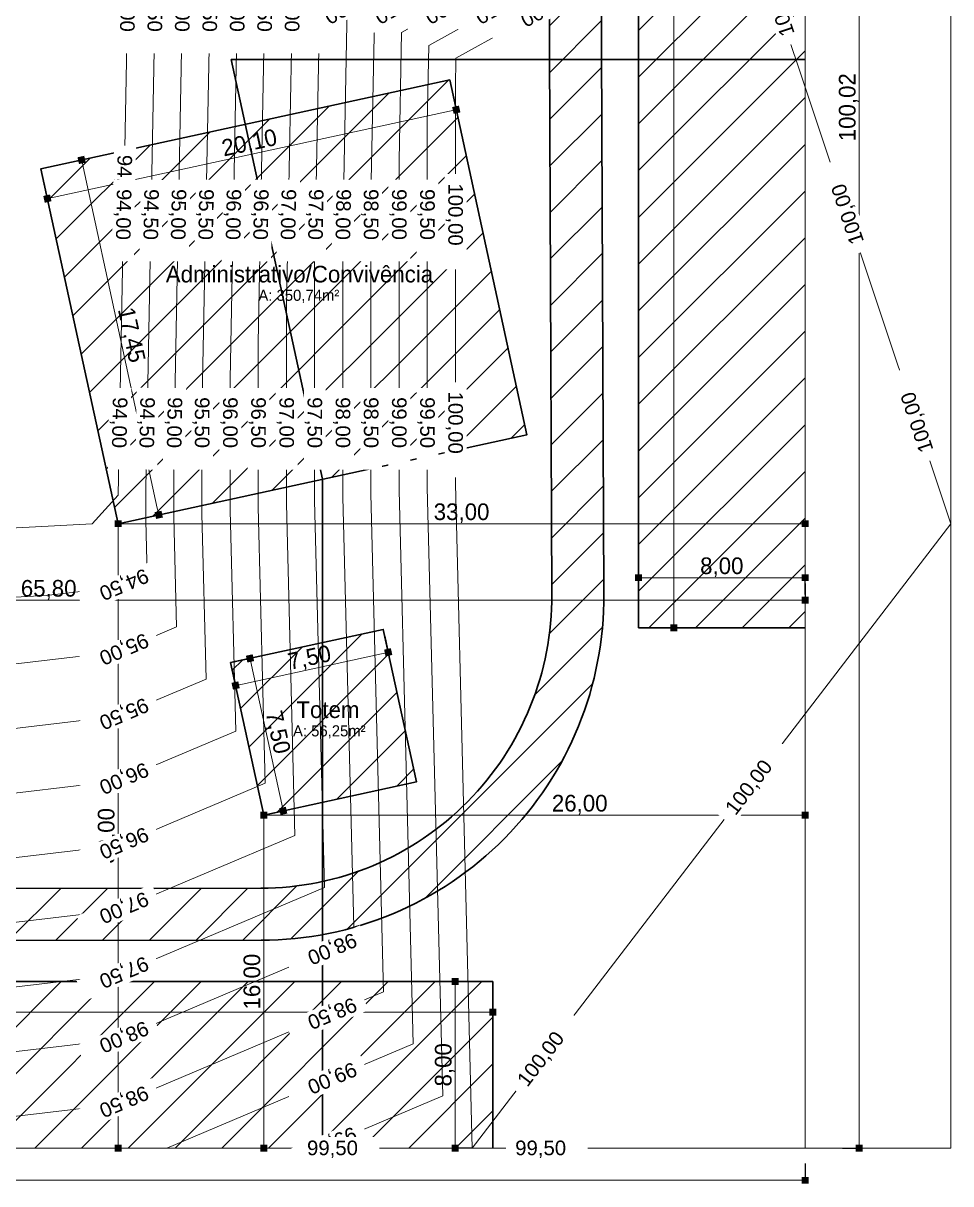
# Model space of a CAD drawing. Header units: millimetres. Extents: x 3006 to 6000, y 1661 to 3774.
# Drawn here: x 3554.6 to 3599.2, y 1831 to 1886.8 of the extents above; entities that cross this region are included whole.
import ezdxf

# ---------------------------------------------------------------- set-up
doc = ezdxf.new("R2010")
doc.units = ezdxf.units.MM
doc.header["$LTSCALE"] = 10
for name, color, linetype, lineweight in [('.10', 200, 'Continuous', 9), ('.10 ultra fina', 240, 'Continuous', 5), ('.20', 130, 'Continuous', 20), ('.30', 50, 'Continuous', 30), ('COTAS', 230, 'Continuous', 15)]:
    doc.layers.add(name, color=color, linetype=linetype, lineweight=lineweight)
for name, color, linetype in [('.20 hachura', 185, 'Continuous'), ('ARQ-CAMPO', 3, 'Continuous'), ('Escrita', 34, 'Continuous')]:
    doc.layers.add(name, color=color, linetype=linetype)
doc.styles.add('ARIAL', font='arial.ttf')
doc.styles.add('Texto Wilian', font='himalaya.ttf')
doc.dimstyles.new('Cota 1-500 Exter WMJ', dxfattribs={"dimtxt": 0.8, "dimasz": 0.33333, "dimexe": 0.05, "dimexo": 0.1, "dimgap": 0.002, "dimtad": 1, "dimzin": 1, "dimtxsty": 'Texto Wilian', "dimblk": 'BOXFILLED', "dimcen": 0, "dimclrd": 230, "dimclre": 230, "dimclrt": 104, "dimazin": 0, "dimtfac": 1, "dimtix": 1, "dimtmove": 0, "dimatfit": 3, "dimfxl": 0.8, "dimfxlon": 1, "dimlwd": 20, "dimarcsym": 1})
pattern_1 = [(45, (180.052, 0), (-1.122532, 1.122532), [])]

# ---------------------------------------------------------------- blocks, each defined once
blk = doc.blocks.new('_BoxFilled')
at = {"color": 0, "linetype": 'ByBlock', "lineweight": -2}
blk.add_line((-0.5, 0), (-1, 0), dxfattribs=at)
at = {"color": 0, "linetype": 'ByBlock'}
blk.add_solid([(-0.5, 0.5), (0.5, 0.5), (-0.5, -0.5), (0.5, -0.5)], dxfattribs=at)
blk = doc.blocks.new('*D31')
at = {"layer": 'COTAS', "color": 230, "lineweight": -2, "transparency": 16777216}
for p, q in [((3559.161, 1862.749), (3559.161, 1862.699)), ((3592.161, 1862.749), (3592.161, 1862.699))]:
    blk.add_line(p, q, dxfattribs=at)
at = {"layer": 'COTAS', "color": 230, "linetype": 'Continuous', "lineweight": 20, "transparency": 16777216}
blk.add_line((3559.494, 1862.749), (3591.828, 1862.749), dxfattribs=at)
at = {"layer": 'Defpoints', "color": 0, "transparency": 16777216}
for p in [(3559.161, 1862.749), (3592.161, 1862.749), (3592.161, 1862.749)]:
    blk.add_point(p, dxfattribs=at)
at = {"layer": 'COTAS', "color": 230, "lineweight": 20, "transparency": 16777216, "xscale": 0.33333, "yscale": 0.33333, "zscale": 0.33333, "rotation": 180}
blk.add_blockref('_BoxFilled', (3559.161, 1862.749), dxfattribs=at)
at = {"layer": 'COTAS', "color": 230, "lineweight": 20, "transparency": 16777216, "xscale": 0.33333, "yscale": 0.33333, "zscale": 0.33333}
blk.add_blockref('_BoxFilled', (3592.161, 1862.749), dxfattribs=at)
at = {"layer": 'COTAS', "color": 104, "transparency": 16777216, "insert": (3575.661, 1863.249), "char_height": 0.8, "attachment_point": 5, "style": 'Texto Wilian'}
blk.add_mtext('33,00', dxfattribs=at)
blk = doc.blocks.new('*D32')
at = {"layer": 'COTAS', "color": 230, "lineweight": -2, "transparency": 16777216}
for p, q in [((3559.161, 1862.749), (3559.211, 1862.749)), ((3559.161, 1832.749), (3559.211, 1832.749))]:
    blk.add_line(p, q, dxfattribs=at)
at = {"layer": 'COTAS', "color": 230, "linetype": 'Continuous', "lineweight": 20, "transparency": 16777216}
blk.add_line((3559.161, 1862.416), (3559.161, 1833.082), dxfattribs=at)
at = {"layer": 'Defpoints', "color": 0, "transparency": 16777216}
for p in [(3559.161, 1862.749), (3559.161, 1832.749), (3559.161, 1832.749)]:
    blk.add_point(p, dxfattribs=at)
at = {"layer": 'COTAS', "color": 230, "lineweight": 20, "transparency": 16777216, "xscale": 0.33333, "yscale": 0.33333, "zscale": 0.33333}
for p, rotation in [((3559.161, 1862.749), 90), ((3559.161, 1832.749), 270)]:
    blk.add_blockref('_BoxFilled', p, dxfattribs=dict(at, rotation=rotation))
at = {"layer": 'COTAS', "color": 104, "transparency": 16777216, "insert": (3558.661, 1847.749), "char_height": 0.8, "attachment_point": 5, "rotation": 90, "style": 'Texto Wilian'}
blk.add_mtext('30,00', dxfattribs=at)
blk = doc.blocks.new('*D30')
at = {"layer": 'COTAS', "color": 230, "lineweight": -2, "transparency": 16777216}
for p, q in [((3526.368, 1859.87), (3526.368, 1859.02)), ((3592.161, 1859.87), (3592.161, 1859.02))]:
    blk.add_line(p, q, dxfattribs=at)
at = {"layer": 'COTAS', "color": 230, "linetype": 'Continuous', "lineweight": 20, "transparency": 16777216}
blk.add_line((3526.701, 1859.07), (3591.828, 1859.07), dxfattribs=at)
at = {"layer": 'Defpoints', "color": 0, "transparency": 16777216}
for p in [(3526.368, 1859.99), (3592.161, 1859.99), (3592.161, 1859.07)]:
    blk.add_point(p, dxfattribs=at)
at = {"layer": 'COTAS', "color": 230, "lineweight": 20, "transparency": 16777216, "xscale": 0.33333, "yscale": 0.33333, "zscale": 0.33333, "rotation": 180}
blk.add_blockref('_BoxFilled', (3526.368, 1859.07), dxfattribs=at)
at = {"layer": 'COTAS', "color": 230, "lineweight": 20, "transparency": 16777216, "xscale": 0.33333, "yscale": 0.33333, "zscale": 0.33333}
blk.add_blockref('_BoxFilled', (3592.161, 1859.07), dxfattribs=at)
at = {"layer": 'COTAS', "color": 104, "transparency": 16777216, "insert": (3555.827, 1859.57), "char_height": 0.8, "attachment_point": 5, "style": 'Texto Wilian'}
blk.add_mtext('65,80', dxfattribs=at)
blk = doc.blocks.new('*D34')
at = {"layer": 'COTAS', "color": 230, "lineweight": -2, "transparency": 16777216}
for p, q in [((3575.236, 1883.42), (3575.417, 1882.589)), ((3555.595, 1879.149), (3555.776, 1878.319))]:
    blk.add_line(p, q, dxfattribs=at)
at = {"layer": 'COTAS', "color": 230, "linetype": 'Continuous', "lineweight": 20, "transparency": 16777216}
blk.add_line((3575.08, 1882.567), (3556.091, 1878.438), dxfattribs=at)
at = {"layer": 'Defpoints', "color": 0, "transparency": 16777216}
for p in [(3575.094, 1884.071), (3555.453, 1879.8), (3555.765, 1878.367)]:
    blk.add_point(p, dxfattribs=at)
at = {"layer": 'COTAS', "color": 230, "lineweight": 20, "transparency": 16777216, "xscale": 0.33333, "yscale": 0.33333, "zscale": 0.33333}
for p, rotation in [((3575.406, 1882.638), 12.26756816735959), ((3555.765, 1878.367), 192.2675681673596)]:
    blk.add_blockref('_BoxFilled', p, dxfattribs=dict(at, rotation=rotation))
at = {"layer": 'COTAS', "color": 104, "transparency": 16777216, "insert": (3565.479, 1880.992), "char_height": 0.8, "attachment_point": 5, "rotation": 12.2676, "style": 'Texto Wilian'}
blk.add_mtext('20,10', dxfattribs=at)
blk = doc.blocks.new('*D35')
at = {"layer": 'COTAS', "color": 230, "lineweight": -2, "transparency": 16777216}
for p, q in [((3556.627, 1880.056), (3557.458, 1880.236)), ((3560.335, 1863.004), (3561.165, 1863.185))]:
    blk.add_line(p, q, dxfattribs=at)
at = {"layer": 'COTAS', "color": 230, "linetype": 'Continuous', "lineweight": 20, "transparency": 16777216}
blk.add_line((3557.48, 1879.9), (3561.046, 1863.5), dxfattribs=at)
at = {"layer": 'Defpoints', "color": 0, "transparency": 16777216}
for p in [(3555.453, 1879.8), (3561.117, 1863.174), (3559.161, 1862.749)]:
    blk.add_point(p, dxfattribs=at)
at = {"layer": 'COTAS', "color": 230, "lineweight": 20, "transparency": 16777216, "xscale": 0.33333, "yscale": 0.33333, "zscale": 0.33333}
for p, rotation in [((3557.409, 1880.226), 102.2675681673604), ((3561.117, 1863.174), 282.2675681673604)]:
    blk.add_blockref('_BoxFilled', p, dxfattribs=dict(at, rotation=rotation))
at = {"layer": 'COTAS', "color": 104, "transparency": 16777216, "insert": (3559.751, 1871.806), "char_height": 0.8, "attachment_point": 5, "rotation": 282.2676, "style": 'Texto Wilian'}
blk.add_mtext('17,45', dxfattribs=at)
blk = doc.blocks.new('*D36')
at = {"layer": 'COTAS', "color": 230, "lineweight": -2, "transparency": 16777216}
for p, q in [((3566.162, 1848.746), (3566.212, 1848.746)), ((3566.162, 1832.749), (3566.212, 1832.749))]:
    blk.add_line(p, q, dxfattribs=at)
at = {"layer": 'COTAS', "color": 230, "linetype": 'Continuous', "lineweight": 20, "transparency": 16777216}
blk.add_line((3566.162, 1848.412), (3566.162, 1833.082), dxfattribs=at)
at = {"layer": 'Defpoints', "color": 0, "transparency": 16777216}
for p in [(3566.162, 1848.746), (3566.162, 1832.749), (3566.162, 1832.749)]:
    blk.add_point(p, dxfattribs=at)
at = {"layer": 'COTAS', "color": 230, "lineweight": 20, "transparency": 16777216, "xscale": 0.33333, "yscale": 0.33333, "zscale": 0.33333}
for p, rotation in [((3566.162, 1848.746), 90), ((3566.162, 1832.749), 270)]:
    blk.add_blockref('_BoxFilled', p, dxfattribs=dict(at, rotation=rotation))
at = {"layer": 'COTAS', "color": 104, "transparency": 16777216, "insert": (3565.662, 1840.747), "char_height": 0.8, "attachment_point": 5, "rotation": 90, "style": 'Texto Wilian'}
blk.add_mtext('16,00', dxfattribs=at)
blk = doc.blocks.new('*D37')
at = {"layer": 'COTAS', "color": 230, "lineweight": -2, "transparency": 16777216}
for p, q in [((3566.162, 1848.746), (3566.162, 1848.796)), ((3592.161, 1848.706), (3592.161, 1848.796))]:
    blk.add_line(p, q, dxfattribs=at)
at = {"layer": 'COTAS', "color": 230, "linetype": 'Continuous', "lineweight": 20, "transparency": 16777216}
blk.add_line((3566.496, 1848.746), (3591.828, 1848.746), dxfattribs=at)
at = {"layer": 'Defpoints', "color": 0, "transparency": 16777216}
for p in [(3566.162, 1848.746), (3592.161, 1848.746), (3592.161, 1848.606)]:
    blk.add_point(p, dxfattribs=at)
at = {"layer": 'COTAS', "color": 230, "lineweight": 20, "transparency": 16777216, "xscale": 0.33333, "yscale": 0.33333, "zscale": 0.33333, "rotation": 180}
blk.add_blockref('_BoxFilled', (3566.162, 1848.746), dxfattribs=at)
at = {"layer": 'COTAS', "color": 230, "lineweight": 20, "transparency": 16777216, "xscale": 0.33333, "yscale": 0.33333, "zscale": 0.33333}
blk.add_blockref('_BoxFilled', (3592.161, 1848.746), dxfattribs=at)
at = {"layer": 'COTAS', "color": 104, "transparency": 16777216, "insert": (3581.336, 1849.246), "char_height": 0.8, "attachment_point": 5, "style": 'Texto Wilian'}
blk.add_mtext('26,00', dxfattribs=at)
blk = doc.blocks.new('*D39')
at = {"layer": 'COTAS', "color": 230, "lineweight": -2, "transparency": 16777216}
for p, q in [((3564.717, 1856.107), (3565.547, 1856.287)), ((3566.31, 1848.778), (3567.141, 1848.958))]:
    blk.add_line(p, q, dxfattribs=at)
at = {"layer": 'COTAS', "color": 230, "linetype": 'Continuous', "lineweight": 20, "transparency": 16777216}
blk.add_line((3567.021, 1849.274), (3565.569, 1855.951), dxfattribs=at)
at = {"layer": 'Defpoints', "color": 0, "transparency": 16777216}
for p in [(3564.569, 1856.074), (3565.499, 1856.277), (3566.162, 1848.746)]:
    blk.add_point(p, dxfattribs=at)
at = {"layer": 'COTAS', "color": 230, "lineweight": 20, "transparency": 16777216, "xscale": 0.33333, "yscale": 0.33333, "zscale": 0.33333}
for p, rotation in [((3565.499, 1856.277), 102.2675681673591), ((3567.092, 1848.948), 282.2675681673591)]:
    blk.add_blockref('_BoxFilled', p, dxfattribs=dict(at, rotation=rotation))
at = {"layer": 'COTAS', "color": 104, "transparency": 16777216, "insert": (3566.784, 1852.718), "char_height": 0.8, "attachment_point": 5, "rotation": 282.2676, "style": 'Texto Wilian'}
blk.add_mtext('7,50', dxfattribs=at)
blk = doc.blocks.new('*D40')
at = {"layer": 'COTAS', "color": 230, "lineweight": -2, "transparency": 16777216}
for p, q in [((3571.967, 1857.349), (3572.148, 1856.519)), ((3564.638, 1855.756), (3564.819, 1854.925))]:
    blk.add_line(p, q, dxfattribs=at)
at = {"layer": 'COTAS', "color": 230, "linetype": 'Continuous', "lineweight": 20, "transparency": 16777216}
blk.add_line((3565.134, 1855.045), (3571.811, 1856.497), dxfattribs=at)
at = {"layer": 'Defpoints', "color": 0, "transparency": 16777216}
for p in [(3571.898, 1857.668), (3572.137, 1856.568), (3564.569, 1856.074)]:
    blk.add_point(p, dxfattribs=at)
at = {"layer": 'COTAS', "color": 230, "lineweight": 20, "transparency": 16777216, "xscale": 0.33333, "yscale": 0.33333, "zscale": 0.33333}
for p, rotation in [((3572.137, 1856.568), 12.26756816735914), ((3564.808, 1854.974), 192.2675681673592)]:
    blk.add_blockref('_BoxFilled', p, dxfattribs=dict(at, rotation=rotation))
at = {"layer": 'COTAS', "color": 104, "transparency": 16777216, "insert": (3568.366, 1856.259), "char_height": 0.8, "attachment_point": 5, "rotation": 12.2676, "style": 'Texto Wilian'}
blk.add_mtext('7,50', dxfattribs=at)
blk = doc.blocks.new('*D62')
at = {"layer": 'COTAS', "color": 230, "lineweight": -2, "transparency": 16777216}
for p, q in [((3584.161, 1859.354), (3584.161, 1860.204)), ((3592.161, 1859.354), (3592.161, 1860.204))]:
    blk.add_line(p, q, dxfattribs=at)
at = {"layer": 'COTAS', "color": 230, "linetype": 'Continuous', "lineweight": 20, "transparency": 16777216}
blk.add_line((3584.494, 1860.154), (3591.828, 1860.154), dxfattribs=at)
at = {"layer": 'Defpoints', "color": 0, "transparency": 16777216}
for p in [(3592.161, 1860.154), (3584.161, 1857.749), (3592.161, 1857.749)]:
    blk.add_point(p, dxfattribs=at)
at = {"layer": 'COTAS', "color": 230, "lineweight": 20, "transparency": 16777216, "xscale": 0.33333, "yscale": 0.33333, "zscale": 0.33333, "rotation": 180}
blk.add_blockref('_BoxFilled', (3584.161, 1860.154), dxfattribs=at)
at = {"layer": 'COTAS', "color": 230, "lineweight": 20, "transparency": 16777216, "xscale": 0.33333, "yscale": 0.33333, "zscale": 0.33333}
blk.add_blockref('_BoxFilled', (3592.161, 1860.154), dxfattribs=at)
at = {"layer": 'COTAS', "color": 104, "transparency": 16777216, "insert": (3588.161, 1860.654), "char_height": 0.8, "attachment_point": 5, "style": 'Texto Wilian'}
blk.add_mtext('8,00', dxfattribs=at)
blk = doc.blocks.new('*D63')
at = {"layer": 'COTAS', "color": 230, "lineweight": -2, "transparency": 16777216}
for p, q in [((3585.059, 1922.749), (3585.909, 1922.749)), ((3585.059, 1857.749), (3585.909, 1857.749))]:
    blk.add_line(p, q, dxfattribs=at)
at = {"layer": 'COTAS', "color": 230, "linetype": 'Continuous', "lineweight": 20, "transparency": 16777216}
blk.add_line((3585.859, 1922.416), (3585.859, 1858.082), dxfattribs=at)
at = {"layer": 'Defpoints', "color": 0, "transparency": 16777216}
for p in [(3584.161, 1922.749), (3584.161, 1857.749), (3585.859, 1857.749)]:
    blk.add_point(p, dxfattribs=at)
at = {"layer": 'COTAS', "color": 230, "lineweight": 20, "transparency": 16777216, "xscale": 0.33333, "yscale": 0.33333, "zscale": 0.33333}
for p, rotation in [((3585.859, 1922.749), 90), ((3585.859, 1857.749), 270)]:
    blk.add_blockref('_BoxFilled', p, dxfattribs=dict(at, rotation=rotation))
at = {"layer": 'COTAS', "color": 104, "transparency": 16777216, "insert": (3585.359, 1890.249), "char_height": 0.8, "attachment_point": 5, "rotation": 90, "style": 'Texto Wilian'}
blk.add_mtext('65,00', dxfattribs=at)
blk = doc.blocks.new('*D58')
at = {"layer": 'COTAS', "color": 230, "lineweight": -2, "transparency": 16777216}
for p, q in [((3477.161, 1840.082), (3477.161, 1839.232)), ((3577.161, 1840.082), (3577.161, 1839.232))]:
    blk.add_line(p, q, dxfattribs=at)
at = {"layer": 'COTAS', "color": 230, "linetype": 'Continuous', "lineweight": 20, "transparency": 16777216}
blk.add_line((3576.828, 1839.282), (3477.495, 1839.282), dxfattribs=at)
at = {"layer": 'Defpoints', "color": 0, "transparency": 16777216}
for p in [(3477.161, 1840.749), (3577.161, 1840.749), (3477.161, 1839.282)]:
    blk.add_point(p, dxfattribs=at)
at = {"layer": 'COTAS', "color": 230, "lineweight": 20, "transparency": 16777216, "xscale": 0.33333, "yscale": 0.33333, "zscale": 0.33333, "rotation": 180}
blk.add_blockref('_BoxFilled', (3477.161, 1839.282), dxfattribs=at)
at = {"layer": 'COTAS', "color": 230, "lineweight": 20, "transparency": 16777216, "xscale": 0.33333, "yscale": 0.33333, "zscale": 0.33333}
blk.add_blockref('_BoxFilled', (3577.161, 1839.282), dxfattribs=at)
at = {"layer": 'COTAS', "color": 104, "transparency": 16777216, "insert": (3523.273, 1839.782), "char_height": 0.8, "attachment_point": 5, "style": 'Texto Wilian'}
blk.add_mtext('100,00', dxfattribs=at)
blk = doc.blocks.new('*D59')
at = {"layer": 'COTAS', "color": 230, "lineweight": -2, "transparency": 16777216}
for p, q in [((3576.153, 1840.749), (3575.303, 1840.749)), ((3576.153, 1832.749), (3575.303, 1832.749))]:
    blk.add_line(p, q, dxfattribs=at)
at = {"layer": 'COTAS', "color": 230, "linetype": 'Continuous', "lineweight": 20, "transparency": 16777216}
blk.add_line((3575.353, 1833.082), (3575.353, 1840.416), dxfattribs=at)
at = {"layer": 'Defpoints', "color": 0, "transparency": 16777216}
for p in [(3575.353, 1840.749), (3577.161, 1840.749), (3577.161, 1832.749)]:
    blk.add_point(p, dxfattribs=at)
at = {"layer": 'COTAS', "color": 230, "lineweight": 20, "transparency": 16777216, "xscale": 0.33333, "yscale": 0.33333, "zscale": 0.33333}
for p, rotation in [((3575.353, 1840.749), 90), ((3575.353, 1832.749), 270)]:
    blk.add_blockref('_BoxFilled', p, dxfattribs=dict(at, rotation=rotation))
at = {"layer": 'COTAS', "color": 104, "transparency": 16777216, "insert": (3574.853, 1836.749), "char_height": 0.8, "attachment_point": 5, "rotation": 90, "style": 'Texto Wilian'}
blk.add_mtext('8,00', dxfattribs=at)
blk = doc.blocks.new('*D60')
at = {"layer": 'COTAS', "color": 230, "lineweight": -2, "transparency": 16777216}
for p, q in [((3474.161, 1832), (3474.161, 1831.15)), ((3592.161, 1832), (3592.161, 1831.15))]:
    blk.add_line(p, q, dxfattribs=at)
at = {"layer": 'COTAS', "color": 230, "linetype": 'Continuous', "lineweight": 20, "transparency": 16777216}
blk.add_line((3591.828, 1831.2), (3474.494, 1831.2), dxfattribs=at)
at = {"layer": 'Defpoints', "color": 0, "transparency": 16777216}
for p in [(3474.161, 1832.749), (3592.161, 1832.749), (3474.161, 1831.2)]:
    blk.add_point(p, dxfattribs=at)
at = {"layer": 'COTAS', "color": 230, "lineweight": 20, "transparency": 16777216, "xscale": 0.33333, "yscale": 0.33333, "zscale": 0.33333, "rotation": 180}
blk.add_blockref('_BoxFilled', (3474.161, 1831.2), dxfattribs=at)
at = {"layer": 'COTAS', "color": 230, "lineweight": 20, "transparency": 16777216, "xscale": 0.33333, "yscale": 0.33333, "zscale": 0.33333}
blk.add_blockref('_BoxFilled', (3592.161, 1831.2), dxfattribs=at)
at = {"layer": 'COTAS', "color": 104, "transparency": 16777216, "insert": (3533.161, 1831.7), "char_height": 0.8, "attachment_point": 5, "style": 'Texto Wilian'}
blk.add_mtext('118,00', dxfattribs=at)
blk = doc.blocks.new('*D56')
at = {"layer": 'COTAS', "color": 230, "lineweight": -2, "transparency": 16777216}
for p, q in [((3593.961, 1932.769), (3594.811, 1932.769)), ((3593.961, 1832.749), (3594.811, 1832.749))]:
    blk.add_line(p, q, dxfattribs=at)
at = {"layer": 'COTAS', "color": 230, "linetype": 'Continuous', "lineweight": 20, "transparency": 16777216}
blk.add_line((3594.761, 1932.436), (3594.761, 1833.082), dxfattribs=at)
at = {"layer": 'Defpoints', "color": 0, "transparency": 16777216}
for p in [(3592.161, 1932.769), (3592.161, 1832.749), (3594.761, 1832.749)]:
    blk.add_point(p, dxfattribs=at)
at = {"layer": 'COTAS', "color": 230, "lineweight": 20, "transparency": 16777216, "xscale": 0.33333, "yscale": 0.33333, "zscale": 0.33333}
for p, rotation in [((3594.761, 1932.769), 90), ((3594.761, 1832.749), 270)]:
    blk.add_blockref('_BoxFilled', p, dxfattribs=dict(at, rotation=rotation))
at = {"layer": 'COTAS', "color": 104, "transparency": 16777216, "insert": (3594.26, 1882.759), "char_height": 0.8, "attachment_point": 5, "rotation": 90, "style": 'Texto Wilian'}
blk.add_mtext('100,02', dxfattribs=at)
blk = doc.blocks.new('eesrsr')
at = {"layer": '.10 ultra fina', "color": 240, "lineweight": 5}
for p, q in [((11175, 133234), (51175, 133234)), ((11175, 133234), (11175, 103234)), ((41494, 133234), (33545, 133234)), ((51175, 133234), (81175, 133234)), ((11175, 103234), (11175, 73234)), ((47144, 98023), (47144, 102761)), ((48497, 99772), (48497, 102920)), ((49849, 101521), (49849, 103079)), ((43087, 92776), (43087, 102283)), ((44439, 94525), (44439, 102442)), ((45792, 96274), (45792, 102601)), ((36324, 84032), (36324, 101488)), ((37676, 85781), (37676, 101647)), ((39029, 87530), (39029, 101806)), ((49319, 74107), (49849, 101521)), ((34971, 101329), (34971, 82283)), ((48012, 74721), (48497, 99772)), ((46705, 75336), (47144, 98023)), ((45399, 75950), (45792, 96274)), ((44092, 76564), (44439, 94525)), ((42785, 77179), (43087, 92776)), ((41478, 77793), (41734, 91027)), ((40171, 78408), (40381, 89279)), ((38864, 79022), (39029, 87530)), ((37557, 79636), (37676, 85781)), ((36251, 80251), (36324, 84032)), ((34971, 82283), (34944, 80865)), ((34944, 80865), (21175, 73234))]:
    blk.add_line(p, q, dxfattribs=at)
at = {"layer": '.10 ultra fina', "color": 240, "lineweight": 5, "flags": 128}
for points in [[(21175, 73234), (11175, 103234), (34160, 133234), (34971, 101329)], [(36324, 101488), (35580, 130730), (41494, 133234)], [(37676, 101647), (37000, 128226), (48828, 133234)], [(39029, 101806), (38421, 125721), (51175, 131123), (69070, 133234)], [(40381, 89279), (40381, 101965), (39841, 123217), (51175, 128017), (79273, 131333), (81175, 131434), (82951, 131458)], [(41734, 91027), (41734, 102124), (41261, 120713), (51175, 124911), (75752, 127812), (81175, 128101), (86241, 128169)], [(43087, 102283), (42681, 118209), (51175, 121806), (72231, 124291), (81175, 124768), (89530, 124879)], [(44439, 102442), (44102, 115705), (51175, 118700), (68710, 120770), (81175, 121434), (92820, 121590)], [(45792, 102601), (45522, 113201), (51175, 115595), (65189, 117249), (81175, 118101), (96109, 118300)], [(47144, 102761), (46942, 110697), (51175, 112489), (61668, 113727), (81175, 114768), (99398, 115011)], [(48497, 102920), (48363, 108193), (51175, 109384), (58147, 110206), (81175, 111434), (102688, 111721)], [(49849, 103079), (49783, 105688), (51175, 106278), (54626, 106685), (81175, 108101), (105977, 108432)], [(50626, 73492), (51175, 101871), (52425, 103234), (81175, 104768), (109267, 105142)], [(23530, 70880), (23590, 73234), (36251, 80251)], [(25884, 68525), (26006, 73234), (37557, 79636)]]:
    blk.add_lwpolyline(points, dxfattribs=at)
at = {"layer": '.10 ultra fina', "color": 240, "lineweight": 5, "char_height": 700, "attachment_point": 1, "line_spacing_factor": 0.941778, "style": 'ARIAL', "bg_fill": 3, "box_fill_scale": 1.25, "bg_fill_color": 256, "bg_fill_true_color": 13158600, "bg_fill_transparency": 0}
for s, insert, width, rotation in [(' 99,50 ', (39371, 132725), 3573.11, 22.9519), (' 99,50 ', (32371, 132875), 3573.11, 179.9983), (' 98,50 ', (49371, 130749), 3573.11, 22.9519), (' 99,00 ', (39371, 129620), 3573.11, 22.9519), (' 100,00 ', (32236, 130133), 4219.17, 232.5414), (' 98,00 ', (49371, 127643), 3573.11, 22.9519), (' 98,50 ', (39371, 126514), 3573.11, 22.9519), (' 97,50 ', (49371, 124538), 3573.11, 22.9519), (' 98,00 ', (39371, 123409), 3573.11, 22.9519), (' 97,00 ', (49371, 121432), 3573.11, 22.9519), (' 96,50 ', (49371, 118327), 3573.11, 22.9519), (' 100,00 ', (22236, 117081), 4219.17, 232.5414), (' 96,00 ', (49371, 115221), 3573.11, 22.9519), (' 95,50 ', (49371, 112115), 3573.11, 22.9519), (' 95,00 ', (49371, 109010), 3573.11, 22.9519), (' 94,50 ', (49371, 105904), 3573.11, 22.9519), (' 100,00 ', (34612, 96614), 4219.17, 90), (' 100,00 ', (12581, 100153), 4219.17, 288.4349), (' 99,50 ', (35964, 96883), 3573.11, 90), (' 99,00 ', (37317, 96883), 3573.11, 90), (' 98,50 ', (38669, 96883), 3573.11, 90), (' 98,00 ', (40022, 96883), 3573.11, 90), (' 97,50 ', (41375, 96883), 3573.11, 90), (' 97,00 ', (42727, 96883), 3573.11, 90), (' 96,50 ', (44080, 96883), 3573.11, 90), (' 96,00 ', (45432, 96883), 3573.11, 90), (' 94,00 ', (50719, 96890), 3573.11, 88.892), (' 100,00 ', (34612, 86614), 4219.17, 90), (' 100,00 ', (15914, 90153), 4219.17, 288.4349), (' 99,50 ', (35964, 86883), 3573.11, 90), (' 99,00 ', (37317, 86883), 3573.11, 90), (' 94,00 ', (50494, 85249), 3573.11, 88.892), (' 100,00 ', (19247, 80153), 4219.17, 288.4349), (' 100,00 ', (29170, 78076), 4219.17, 28.995), (' 94,00 ', (50332, 76890), 3573.11, 88.892)]:
    blk.add_mtext(s, dxfattribs=dict(at, insert=insert, width=width, rotation=rotation))
at = {"layer": '.10 ultra fina', "color": 240, "lineweight": 5, "char_height": 700, "width": 3573.11, "attachment_point": 1, "line_spacing_factor": 0.941778, "style": 'ARIAL', "bg_fill": 3, "box_fill_scale": 1.25, "bg_fill_color": 256, "bg_fill_true_color": 13158600, "bg_fill_transparency": 0}
for s, insert, rotation in [(' 99,50 ', (42371, 132875), 179.9983), (' 94,50 ', (49400, 96890), 88.892), (' 94,00 ', (50526, 86890), 88.892), (' 94,50 ', (49013, 76890), 88.892)]:
    blk.add_mtext(s, dxfattribs=dict(at, insert=insert, rotation=rotation))
at = {"layer": '.10 ultra fina', "color": 240, "lineweight": 5, "char_height": 700, "width": 3573.11, "attachment_point": 1, "rotation": 88.892, "line_spacing_factor": 0.941778, "style": 'ARIAL', "bg_fill": 3, "box_fill_scale": 1.25, "bg_fill_color": 256, "bg_fill_true_color": 13158600, "bg_fill_transparency": 0}
for s, insert in [(' 95,00 ', (48082, 96890)), (' 94,50 ', (49207, 86890)), (' 95,00 ', (47695, 76890))]:
    blk.add_mtext(s, dxfattribs=dict(at, insert=insert))
at = {"layer": '.10 ultra fina', "color": 240, "lineweight": 5, "char_height": 700, "width": 3573.11, "attachment_point": 1, "line_spacing_factor": 0.941778, "style": 'ARIAL', "bg_fill": 3, "box_fill_scale": 1.25, "bg_fill_color": 256, "bg_fill_true_color": 13158600, "bg_fill_transparency": 0}
for s, insert, rotation in [(' 95,50 ', (46785, 96883), 90), (' 95,00 ', (47888, 86890), 88.892), (' 95,50 ', (46376, 76890), 88.892)]:
    blk.add_mtext(s, dxfattribs=dict(at, insert=insert, rotation=rotation))
at = {"layer": '.10 ultra fina', "color": 240, "lineweight": 5, "char_height": 700, "width": 3573.11, "attachment_point": 1, "rotation": 88.892, "line_spacing_factor": 0.941778, "style": 'ARIAL', "bg_fill": 3, "box_fill_scale": 1.25, "bg_fill_color": 256, "bg_fill_true_color": 13158600, "bg_fill_transparency": 0}
for s, insert in [(' 95,50 ', (46569, 86890)), (' 96,00 ', (45057, 76890))]:
    blk.add_mtext(s, dxfattribs=dict(at, insert=insert))
for s, insert in [(' 96,00 ', (45251, 86890)), (' 96,50 ', (43739, 76890))]:
    blk.add_mtext(s, dxfattribs=dict(at, insert=insert))
for s, insert in [(' 96,50 ', (43932, 86890)), (' 97,00 ', (42420, 76890))]:
    blk.add_mtext(s, dxfattribs=dict(at, insert=insert))
for s, insert in [(' 97,00 ', (42613, 86890)), (' 97,50 ', (41101, 76890))]:
    blk.add_mtext(s, dxfattribs=dict(at, insert=insert))
at = {"layer": '.10 ultra fina', "color": 240, "lineweight": 5, "char_height": 700, "width": 3573.11, "attachment_point": 1, "line_spacing_factor": 0.941778, "style": 'ARIAL', "bg_fill": 3, "box_fill_scale": 1.25, "bg_fill_color": 256, "bg_fill_true_color": 13158600, "bg_fill_transparency": 0}
for s, insert, rotation in [(' 97,50 ', (41295, 86890), 88.892), (' 98,00 ', (38630, 77964), 28.995)]:
    blk.add_mtext(s, dxfattribs=dict(at, insert=insert, rotation=rotation))
for s, insert, rotation in [(' 98,00 ', (39976, 86890), 88.892), (' 98,50 ', (36214, 77964), 28.995)]:
    blk.add_mtext(s, dxfattribs=dict(at, insert=insert, rotation=rotation))
for s, insert, rotation in [(' 98,50 ', (38669, 86883), 90), (' 99,00 ', (33799, 77964), 28.995)]:
    blk.add_mtext(s, dxfattribs=dict(at, insert=insert, rotation=rotation))
at = {"layer": '.10 ultra fina', "color": 240, "lineweight": 5, "insert": (31383, 77964), "char_height": 700, "width": 3573.11, "attachment_point": 1, "rotation": 28.995, "line_spacing_factor": 0.941778, "style": 'ARIAL', "bg_fill": 3, "box_fill_scale": 1.25, "bg_fill_color": 256, "bg_fill_true_color": 13158600, "bg_fill_transparency": 0}
blk.add_mtext(' 99,50 ', dxfattribs=at)
at = {"layer": '.10 ultra fina', "color": 240, "lineweight": 5, "insert": (28732, 77834), "char_height": 700, "width": 4219.17, "attachment_point": 1, "rotation": 28.995, "line_spacing_factor": 0.941778, "style": 'ARIAL', "bg_fill": 3, "box_fill_scale": 1.25, "bg_fill_color": 256, "bg_fill_true_color": 13158600, "bg_fill_transparency": 0}
blk.add_mtext(' 100,00 ', dxfattribs=at)

msp = doc.modelspace()

# ---------------------------------------------------------------- hatches: boundary and pattern name
at = {"layer": '.20 hachura'}
h = msp.add_hatch(dxfattribs=at)
h.set_pattern_fill('ANSI31', color=185, scale=0.5)
h.set_pattern_definition(pattern_1)
h.paths.add_polyline_path([(3491.72, 1931.688, 0.416128), (3475.255, 1915.046), (3475.496, 1859.012, 0.412301), (3492.03, 1842.654), (3566.027, 1842.731, 0.416128), (3582.492, 1859.372), (3582.251, 1915.407, 0.412301), (3565.718, 1931.765)])
h.paths.add_polyline_path([(3565.723, 1929.265, -0.412301), (3579.751, 1915.385), (3579.992, 1859.351, -0.416128), (3566.022, 1845.231), (3492.025, 1845.154, -0.412301), (3477.996, 1859.033), (3477.755, 1915.068, -0.416128), (3491.726, 1929.188)], flags=16)
h.paths.add_polyline_path([(3508.787, 1922.769), (3518.838, 1876.55), (3492.161, 1870.749), (3482.111, 1916.969)], flags=0)
h.paths.add_polyline_path([(3514.994, 1913.056), (3539.726, 1918.433), (3547.477, 1882.787), (3522.745, 1877.41)], flags=0)
h.paths.add_polyline_path([(3481.134, 1916.756), (3491.184, 1870.536), (3489.865, 1870.25), (3479.815, 1916.47)], flags=0)
h.paths.add_polyline_path([(3542.58, 1924.315), (3556.162, 1927.269), (3561.963, 1900.592), (3548.38, 1897.639)], flags=0)
h.paths.add_polyline_path([(3563.594, 1923.126), (3572.294, 1923.126, -0.449093), (3575.957, 1905.514, 0.210189), (3575.231, 1900.277), (3575.827, 1897.936), (3563.594, 1897.936)], flags=0)
h.paths.add_polyline_path([(3555.453, 1879.8), (3575.094, 1884.071), (3578.802, 1867.02), (3559.161, 1862.749)], flags=0)
h.paths.add_polyline_path([(3564.569, 1856.074), (3571.898, 1857.668), (3573.491, 1850.339), (3566.162, 1848.746)], flags=0)
h = msp.add_hatch(dxfattribs=at)
h.set_pattern_fill('ANSI31', color=185, scale=0.5)
h.set_pattern_definition(pattern_1)
h.paths.add_polyline_path([(3592.161, 1922.749), (3584.161, 1922.749), (3584.161, 1857.749), (3592.161, 1857.749)])
h = msp.add_hatch(dxfattribs=at)
h.set_pattern_fill('ANSI31', color=185, scale=0.5)
h.set_pattern_definition(pattern_1)
h.paths.add_polyline_path([(3559.161, 1862.749), (3578.802, 1867.02), (3575.094, 1884.071), (3555.453, 1879.8)])
h = msp.add_hatch(dxfattribs=at)
h.set_pattern_fill('ANSI31', color=185, scale=0.5)
h.set_pattern_definition(pattern_1)
h.paths.add_polyline_path([(3564.569, 1856.074), (3566.162, 1848.746), (3573.491, 1850.339), (3571.898, 1857.668)])
h = msp.add_hatch(dxfattribs=at)
h.set_pattern_fill('ANSI31', color=185, scale=0.5)
h.set_pattern_definition(pattern_1)
h.paths.add_polyline_path([(3577.161, 1832.749), (3577.161, 1840.749), (3477.161, 1840.749), (3477.161, 1832.749)])
h.paths.add_polyline_path([(3566.884, 1839.17), (3566.884, 1842.228), (3564.72, 1842.228), (3564.72, 1839.17)], flags=9)

# ---------------------------------------------------------------- linework, layer by layer
at = {"layer": '.10', "color": 200, "lineweight": 9}
for p, q in [((3592.161, 1932.769), (3592.161, 1832.749)), ((3592.161, 1832.749), (3474.161, 1832.749))]:
    msp.add_line(p, q, dxfattribs=at)
at = {"layer": '.20', "ltscale": 10}
msp.add_lwpolyline([(3474.161, 1832.749), (3592.161, 1832.749), (3592.161, 1932.769), (3474.161, 1932.769)], close=True, dxfattribs=at)
at = {"layer": '.30', "color": 50, "lineweight": 30}
for p, q in [((3564.596, 1885.051), (3592.161, 1885.051)), ((3564.596, 1885.051), (3568.982, 1864.884)), ((3568.982, 1864.884), (3568.982, 1832.749))]:
    msp.add_line(p, q, dxfattribs=at)
for points in [[(3582.251, 1915.407, 0.412301), (3565.718, 1931.765), (3491.72, 1931.688, 0.416128), (3475.255, 1915.046), (3475.496, 1859.012, 0.412301), (3492.03, 1842.654), (3566.027, 1842.731, 0.416128), (3582.492, 1859.372)], [(3579.751, 1915.385, 0.412301), (3565.723, 1929.265), (3491.726, 1929.188, 0.416128), (3477.755, 1915.068), (3477.996, 1859.033, 0.412301), (3492.025, 1845.154), (3566.022, 1845.231, 0.416128), (3579.992, 1859.351)]]:
    msp.add_lwpolyline(points, format="xyb", close=True, dxfattribs=at)
for points in [[(3592.161, 1922.749), (3584.161, 1922.749), (3584.161, 1857.749), (3592.161, 1857.749)], [(3577.161, 1832.749), (3577.161, 1840.749), (3477.161, 1840.749), (3477.161, 1832.749)]]:
    msp.add_lwpolyline(points, dxfattribs=at)
for points in [[(3575.094, 1884.071), (3555.453, 1879.8), (3559.161, 1862.749), (3578.802, 1867.02)], [(3564.569, 1856.074), (3571.898, 1857.668), (3573.491, 1850.339), (3566.162, 1848.746)]]:
    msp.add_lwpolyline(points, close=True, dxfattribs=at)

# ---------------------------------------------------------------- texts
at = {"layer": 'Escrita', "width": 19.44379, "attachment_point": 1, "style": 'Texto Wilian'}
for s, insert, char_height in [('{\\C34;Administrativo/Convivência }', (3561.452, 1875.139), 0.8), ('{\\C34;A: 350,74m²}', (3565.902, 1873.99), 0.53333), ('{\\C34;Totem }', (3567.726, 1854.211), 0.8), ('{\\C34;A: 56,25m²}', (3567.564, 1853.062), 0.53333)]:
    msp.add_mtext(s, dxfattribs=dict(at, insert=insert, char_height=char_height))

# ---------------------------------------------------------------- dimensions: what is measured, and where the dimension line sits
at = {"layer": 'COTAS'}
for base, p1, p2, picture, middle in [((3594.761, 1832.749), (3592.161, 1932.769), (3592.161, 1832.749), '*D56', (3594.26, 1882.759)), ((3585.859, 1857.749), (3584.161, 1922.749), (3584.161, 1857.749), '*D63', (3585.359, 1890.249)), ((3559.161, 1832.749), (3559.161, 1862.749), (3559.161, 1832.749), '*D32', (3558.661, 1847.749)), ((3566.162, 1832.749), (3566.162, 1848.746), (3566.162, 1832.749), '*D36', (3565.662, 1840.747)), ((3575.353, 1840.749), (3577.161, 1832.749), (3577.161, 1840.749), '*D59', (3574.853, 1836.749))]:
    dim = msp.add_linear_dim(base=base, p1=p1, p2=p2, angle=90, dimstyle='Cota 1-500 Exter WMJ', dxfattribs=at)
    dim.commit()
    dim.dimension.update_dxf_attribs({"geometry": picture, "text_midpoint": middle})
for p1, p2, distance, picture, middle in [((3575.094, 1884.071), (3555.453, 1879.8), 1.467, '*D34', (3565.479, 1880.992)), ((3555.453, 1879.8), (3559.161, 1862.749), 2.001, '*D35', (3559.751, 1871.806)), ((3564.569, 1856.074), (3571.898, 1857.668), -1.126, '*D40', (3568.366, 1856.259)), ((3566.162, 1848.746), (3564.569, 1856.074), -0.951, '*D39', (3566.784, 1852.718))]:
    dim = msp.add_aligned_dim(p1=p1, p2=p2, distance=distance, dimstyle='Cota 1-500 Exter WMJ', dxfattribs=at)
    dim.commit()
    dim.dimension.update_dxf_attribs({"geometry": picture, "text_midpoint": middle})
for base, p1, p2, picture, middle in [((3592.161, 1862.749), (3559.161, 1862.749), (3592.161, 1862.749), '*D31', (3575.661, 1863.249)), ((3592.161, 1860.154), (3584.161, 1857.749), (3592.161, 1857.749), '*D62', (3588.161, 1860.654)), ((3474.161, 1831.2), (3592.161, 1832.749), (3474.161, 1832.749), '*D60', (3533.161, 1831.7))]:
    dim = msp.add_linear_dim(base=base, p1=p1, p2=p2, dimstyle='Cota 1-500 Exter WMJ', dxfattribs=at)
    dim.commit()
    dim.dimension.update_dxf_attribs({"geometry": picture, "text_midpoint": middle})
dim = msp.add_linear_dim(base=(3592.161, 1859.07), p1=(3526.368, 1859.99), p2=(3592.161, 1859.99), text='65,80', dimstyle='Cota 1-500 Exter WMJ', dxfattribs=at)
dim.commit()
dim.dimension.update_dxf_attribs({"geometry": '*D30', "text_midpoint": (3555.827, 1859.07), "dimtype": 160})
for base, p1, p2, picture, middle in [((3592.161, 1848.746), (3566.162, 1848.746), (3592.161, 1848.606), '*D37', (3581.336, 1848.746)), ((3477.161, 1839.282), (3577.161, 1840.749), (3477.161, 1840.749), '*D58', (3523.273, 1839.282))]:
    dim = msp.add_linear_dim(base=base, p1=p1, p2=p2, dimstyle='Cota 1-500 Exter WMJ', dxfattribs=at)
    dim.commit()
    dim.dimension.update_dxf_attribs({"geometry": picture, "text_midpoint": middle, "dimtype": 160})

# ---------------------------------------------------------------- next in the draw order: block references
at = {"layer": 'ARQ-CAMPO', "xscale": 0.001000000000000004, "yscale": 0.001000000000000004, "zscale": 0.001000000000000004, "rotation": 180}
msp.add_blockref('eesrsr', (3610.336, 1965.983), dxfattribs=at)

doc.saveas('drawing.dxf')
